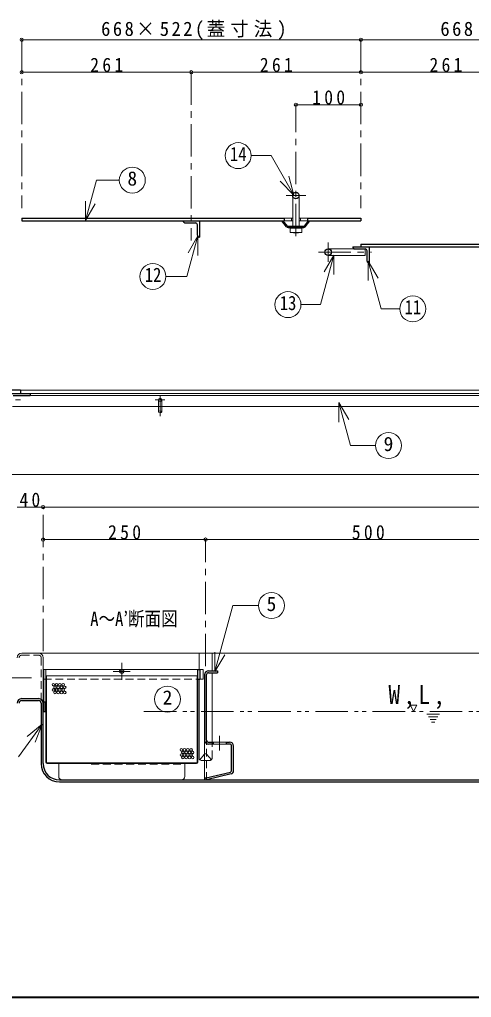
# Model space of a CAD drawing. Units: millimetres at full size, sheet at 1:10. Extents: x -2115 to 1935, y -1423 to 1387.
# Drawn here: x -1206 to -511, y -1423 to 82 of the extents above; entities that cross this region are included whole.
import ezdxf
from ezdxf.enums import TextEntityAlignment as Align

# ---------------------------------------------------------------- set-up
doc = ezdxf.new("R2010")
doc.units = ezdxf.units.MM
doc.header["$LTSCALE"] = 10
doc.header["$PDMODE"] = 32
doc.header["$PDSIZE"] = 5
for name, pattern in [('CHAIN1', [8, 5, -1, 1, -1]), ('DASHED1', [1.8, 1.2, -0.6]), ('DOUBLE_CHAIN1', [8.8, 5, -1, 0.6, -0.6, 0.6, -1])]:
    doc.linetypes.add(name, pattern=pattern)
doc.layers.add('0-0____1', color=4, linetype='Continuous', lineweight=9)
doc.styles.add('ＭＳ ゴシック', font='')
doc.styles.get('ＭＳ ゴシック').set_extended_font_data('MS Gothic')

msp = doc.modelspace()

# ---------------------------------------------------------------- linework, layer by layer
at = {"layer": '0-0____1', "linetype": 'CHAIN1'}
for p, q in [((-1203.06, 51.26), (-1203.06, -208.24)), ((-681.06, 51.26), (-681.06, -208.24)), ((-942.06, 1.26), (-942.06, -257.74)), ((-781.06, -251.24), (-781.06, -48.74)), ((-796.06, -188.74), (-766.06, -188.74)), ((-731.56, -260.74), (-731.56, -290.74)), ((-746.56, -275.74), (-664.56, -275.74)), ((-990.06, -495.74), (-990.06, -528.17)), ((-1272.46, -503.24), (-1204.96, -503.24)), ((-982.56, -503.24), (-997.56, -503.24)), ((-1170.06, -890.24), (-1170.06, -668.24)), ((-920.06, -913.24), (-920.06, -718.24)), ((-1049.06, -908.24), (-1049.06, -934.24)), ((-1465.06, -931.24), (-1188.06, -931.24)), ((-1062.06, -921.24), (-1036.06, -921.24)), ((-898.56, -1020.24), (-898.56, -1043.24))]:
    msp.add_line(p, q, dxfattribs=at)
at = {"layer": '0-0____1'}
for p, q in [((-681.06, 51.26), (-1203.06, 51.26)), ((-159.06, 51.26), (-681.06, 51.26)), ((-1203.06, 1.26), (-942.06, 1.26)), ((-942.06, 1.26), (-681.06, 1.26)), ((-681.06, 1.26), (-420.06, 1.26)), ((-681.06, -48.74), (-781.06, -48.74)), ((-786.06, -223.24), (-788.06, -223.24)), ((-774.06, -223.24), (-776.06, -223.24)), ((-786.06, -227.74), (-788.06, -227.74)), ((-774.06, -227.74), (-776.06, -227.74)), ((364.94, -488.24), (-1205.06, -488.24)), ((169.94, -513.24), (-1217.06, -513.24)), ((-992.56, -513.24), (-992.56, -521.74)), ((-987.56, -513.24), (-987.56, -521.74)), ((-1240.06, -618.24), (399.94, -618.24)), ((-1210.06, -668.24), (-1170.06, -668.24)), ((-1170.06, -668.24), (329.94, -668.24)), ((-1170.06, -718.24), (-920.06, -718.24)), ((-920.06, -718.24), (-420.06, -718.24)), ((-1177.06, -893.24), (336.94, -893.24)), ((-1166.06, -918.24), (-932.06, -918.24)), ((-1165.06, -928.24), (-933.06, -928.24))]:
    msp.add_line(p, q, dxfattribs=at)
at = {"layer": '0-0____1', "color": 7, "lineweight": 18}
for p, q in [((-1104.83, -227.13), (-1088.16, -164.91)), ((-1088.16, -164.91), (-1052.83, -164.91)), ((-784.21, -187.9), (-791.97, -158.92)), ((-784.21, -187.9), (-805.42, -166.69)), ((-786.06, -188.74), (-786.06, -236.24)), ((-776.06, -188.74), (-776.06, -236.24)), ((-1104.83, -227.13), (-1104.83, -197.13)), ((-1104.83, -227.13), (-1089.83, -201.15)), ((-799.06, -227.74), (-788.06, -227.74)), ((-790.06, -238.74), (-772.06, -238.74)), ((-790.06, -245.74), (-790.06, -238.74)), ((-786.06, -237.74), (-786.06, -238.34)), ((-785.06, -238.24), (-777.06, -238.24)), ((-777.06, -238.24), (-781.06, -238.74)), ((-781.06, -238.74), (-781.06, -245.74)), ((-772.06, -238.74), (-777.06, -238.24)), ((-776.06, -237.74), (-776.06, -238.34)), ((-763.06, -227.74), (-774.06, -227.74)), ((-772.06, -245.74), (-772.06, -238.74)), ((-932.04, -250.9), (-948.74, -313.23)), ((-932.04, -250.9), (-947.04, -276.88)), ((-932.04, -250.9), (-932.04, -280.9)), ((-790.06, -245.74), (-772.06, -245.74)), ((-790.06, -245.74), (-785.06, -246.24)), ((-785.06, -246.24), (-781.06, -245.74)), ((-781.06, -245.74), (-777.06, -246.24)), ((-731.56, -270.74), (-690.56, -270.74)), ((-722.63, -280.35), (-743.05, -356.59)), ((-722.63, -280.35), (-737.63, -306.33)), ((-722.63, -280.35), (-722.63, -310.35)), ((-669.73, -289.65), (-669.73, -319.65)), ((-669.73, -289.65), (-654.73, -315.63)), ((-981.11, -313.23), (-948.74, -313.23)), ((-773.33, -356.59), (-743.05, -356.59)), ((-1190.06, -493.24), (349.94, -493.24)), ((-1190.06, -496.24), (349.94, -496.24)), ((-714.91, -507.51), (-699.91, -533.49)), ((-714.91, -507.51), (-714.91, -537.51)), ((-714.91, -507.51), (-697.2, -573.6)), ((-697.2, -573.6), (-658.61, -573.6)), ((-905.62, -921.53), (-878.4, -819.93)), ((-838.76, -819.93), (-878.4, -819.93)), ((-1203.06, -893.24), (-1177.06, -893.24)), ((-1170.06, -970.24), (-1170.06, -900.24)), ((-929.96, -918.24), (-929.96, -893.24)), ((-910.16, -893.24), (-910.16, -920.24)), ((-905.62, -921.53), (-905.62, -891.53)), ((-905.62, -921.53), (-890.62, -895.55)), ((-1169.06, -918.24), (-1166.06, -918.24)), ((-1169.06, -918.24), (-1169.06, -968.24)), ((-1166.06, -968.24), (-1166.06, -918.24)), ((-929.06, -918.24), (-924.06, -918.24)), ((-924.06, -918.24), (-924.06, -933.24)), ((-1166.06, -928.24), (-1165.06, -928.24)), ((-1165.06, -1061.24), (-1165.06, -928.24)), ((-933.06, -928.24), (-932.06, -928.24)), ((-933.06, -1061.24), (-933.06, -928.24)), ((-932.06, -1061.24), (-932.06, -933.24)), ((-929.96, -1055.24), (-929.96, -933.24)), ((-929.06, -933.24), (-924.06, -933.24)), ((-910.16, -1030.24), (-910.16, -923.24)), ((-1166.06, -1061.24), (-1166.06, -983.24)), ((-1171.41, -1002.29), (-1207.91, -1052.86)), ((-1171.41, -1002.29), (-1194.67, -1021.25)), ((-1171.41, -1002.29), (-1182.07, -1030.33)), ((-921.56, -1027.24), (-921.56, -1088.24)), ((-888.56, -1030.24), (-908.56, -1030.24)), ((-888.56, -1033.24), (-908.56, -1033.24)), ((-929.09, -1057.36), (-922.19, -1049.13)), ((-934.06, -1062.24), (-1164.06, -1062.24)), ((-934.06, -1063.24), (-1164.06, -1063.24)), ((-1146.06, -1083.22), (-1146.06, -1063.24)), ((-952.06, -1083.24), (-952.06, -1063.24)), ((-921.56, -1058.24), (-926.96, -1058.24))]:
    msp.add_line(p, q, dxfattribs=at)
at = {"layer": '0-0____1', "color": 5, "lineweight": 25}
for p, q in [((-1203.06, -223.24), (-1203.06, -227.74)), ((-1203.06, -223.24), (-799.06, -223.24)), ((-799.06, -223.24), (-799.06, -227.74)), ((-763.06, -223.24), (-681.06, -223.24)), ((-681.06, -223.24), (-681.06, -227.74)), ((-1203.06, -227.74), (-799.06, -227.74)), ((-951.56, -230.74), (-935.56, -230.74)), ((-932.56, -249.74), (-932.56, -233.74)), ((-929.56, -227.74), (-929.56, -252.74)), ((-795.46, -236.61), (-802.56, -227.74)), ((-794.29, -235.68), (-800.64, -227.74)), ((-769, -236.24), (-793.12, -236.24)), ((-793.12, -237.74), (-769, -237.74)), ((-767.83, -235.68), (-761.48, -227.74)), ((-766.66, -236.61), (-759.56, -227.74)), ((-693.56, -267.74), (-159.06, -267.74)), ((-690.56, -270.74), (-674.56, -270.74)), ((-681.06, -263.24), (-159.06, -263.24)), ((-681.06, -263.24), (-681.06, -267.74)), ((-668.56, -267.74), (-668.56, -292.74)), ((-671.56, -289.74), (-671.56, -273.74)), ((-1205.06, -488.24), (-1220.06, -488.24)), ((-1220.06, -493.24), (-1190.06, -493.24)), ((-1216.06, -496.24), (-1190.06, -496.24)), ((-1205.06, -488.24), (-1205.06, -493.24)), ((-1190.06, -493.24), (-1190.06, -496.24)), ((-929.06, -918.24), (-929.06, -933.24)), ((-932.06, -933.24), (-929.06, -933.24)), ((-921.56, -926.24), (-921.56, -1027.24)), ((-918.56, -1027.24), (-918.56, -926.24)), ((-915.56, -923.24), (-901.56, -923.24)), ((-1203.06, -963.24), (-1177.06, -963.24)), ((-1203.06, -966.24), (-1177.06, -966.24)), ((-1173.06, -970.24), (-1173.06, -1063.24)), ((-1170.06, -1063.24), (-1170.06, -970.24)), ((-1169.06, -968.24), (-1169.06, -983.24)), ((-1169.06, -968.24), (-1166.06, -968.24)), ((-915.56, -1030.24), (-908.56, -1030.24)), ((-908.56, -1033.24), (-915.56, -1033.24)), ((-908.56, -1030.24), (-908.56, -1033.24)), ((-888.56, -1030.24), (-888.56, -1033.24)), ((-888.56, -1030.24), (-883.06, -1030.24)), ((-883.06, -1033.24), (-888.56, -1033.24)), ((-880.06, -1074.3), (-880.06, -1036.24)), ((-877.06, -1074.3), (-877.06, -1036.24)), ((-919.26, -1085.32), (-881.59, -1076.25)), ((-880.89, -1079.16), (-918.56, -1088.24)), ((-1145.06, -1088.24), (304.94, -1088.24)), ((-1145.06, -1091.24), (304.94, -1091.24))]:
    msp.add_line(p, q, dxfattribs=at)
at = {"layer": '0-0____1', "linetype": 'DASHED1'}
for p, q in [((-787.06, -236.24), (-787.06, -237.74)), ((-786.06, -236.24), (-786.06, -237.74)), ((-776.06, -236.24), (-776.06, -237.74)), ((-775.06, -236.24), (-775.06, -237.74)), ((-992.56, -513.24), (-992.56, -503.24)), ((-987.56, -513.24), (-987.56, -503.24)), ((-1203.06, -896.24), (-1177.06, -896.24)), ((-1173.06, -900.24), (-1173.06, -970.24)), ((-1169.06, -933.24), (-932.06, -933.24)), ((-918.56, -1088.24), (-918.56, -1027.24)), ((-910.16, -1055.24), (-910.16, -1030.24)), ((-917.93, -1049.13), (-911.03, -1057.36)), ((-1096.06, -1064.24), (-952.06, -1064.24)), ((-913.16, -1058.24), (-921.56, -1058.24))]:
    msp.add_line(p, q, dxfattribs=at)
at = {"layer": '0-0____1', "linetype": 'DOUBLE_CHAIN1'}
for p, q in [((-1015.06, -983.24), (21.94, -983.24)), ((-579.56, -987.24), (-560.36, -987.24)), ((-577.16, -991.24), (-562.76, -991.24)), ((-574.76, -995.24), (-565.16, -995.24)), ((-572.36, -999.24), (-567.56, -999.24))]:
    msp.add_line(p, q, dxfattribs=at)
at = {"layer": '0-0____1', "color": 1, "lineweight": 40}
msp.add_line((1934.94, -1423.24), (-2115.06, -1423.24), dxfattribs=at)
at = {"layer": '0-0____1', "color": 7, "lineweight": 18}
for points in [[(-784.21, -187.9), (-819.25, -127.21), (-850.01, -127.21)], [(-799.06, -223.24), (-788.06, -223.24), (-788.06, -227.74)], [(-763.06, -223.24), (-774.06, -223.24), (-774.06, -227.74)], [(-781.06, -238.74), (-785.06, -238.24), (-790.06, -238.74)], [(-785.06, -246.24), (-777.06, -246.24), (-772.06, -245.74)], [(-731.56, -280.74), (-674.56, -280.74), (-674.56, -270.74)], [(-669.73, -289.65), (-650.06, -363.07), (-621.3, -363.07)]]:
    msp.add_lwpolyline(points, dxfattribs=at)
at = {"layer": '0-0____1', "color": 5, "lineweight": 25}
for points in [[(-763.06, -223.24), (-763.06, -227.74), (-681.06, -227.74)], [(-932.06, -933.24), (-932.06, -918.24), (-929.06, -918.24)], [(-915.56, -920.24), (-901.56, -920.24), (-901.56, -923.24)], [(-1169.06, -983.24), (-1166.06, -983.24), (-1166.06, -968.24)]]:
    msp.add_lwpolyline(points, dxfattribs=at)
at = {"layer": '0-0____1'}
msp.add_lwpolyline([(-599.96, -983.24), (-604.96, -973.24), (-594.96, -973.24)], close=True, dxfattribs=at)
at = {"layer": '0-0____1', "color": 7, "lineweight": 18}
for centre in [(-870.01, -127.21), (-1032.83, -164.91), (-1001.11, -313.23), (-793.33, -356.59), (-601.3, -363.07), (-638.61, -573.6), (-818.76, -819.93), (-978.66, -963.95)]:
    msp.add_circle(centre, 20, dxfattribs=at)
at = {"layer": '0-0____1', "color": 5, "lineweight": 25}
for centre, radius in [((-781.06, -188.74), 5), ((-731.56, -275.74), 5), ((-1049.06, -921.24), 3)]:
    msp.add_circle(centre, radius, dxfattribs=at)
at = {"layer": '0-0____1'}
for centre, radius in [((-990.06, -503.24), 2.5), ((-1154.32, -941.78), 2), ((-1154.32, -949.78), 2), ((-1151.82, -945.78), 2), ((-1149.32, -941.78), 2), ((-1149.32, -949.78), 2), ((-1146.82, -945.78), 2), ((-1144.32, -941.78), 2), ((-1144.32, -949.78), 2), ((-1141.82, -945.78), 2), ((-1139.32, -941.78), 2), ((-1139.32, -949.78), 2), ((-1136.82, -945.78), 2), ((-1151.82, -953.78), 2), ((-1146.82, -953.78), 2), ((-1141.82, -953.78), 2), ((-1136.82, -953.78), 2), ((-957.44, -1041.94), 2), ((-957.44, -1049.94), 2), ((-954.94, -1045.94), 2), ((-954.94, -1053.94), 2), ((-952.44, -1041.94), 2), ((-952.44, -1049.94), 2), ((-949.94, -1045.94), 2), ((-949.94, -1053.94), 2), ((-947.44, -1041.94), 2), ((-947.44, -1049.94), 2), ((-944.94, -1045.94), 2), ((-944.94, -1053.94), 2), ((-942.44, -1041.94), 2), ((-942.44, -1049.94), 2), ((-939.94, -1045.94), 2), ((-939.94, -1053.94), 2)]:
    msp.add_circle(centre, radius, dxfattribs=at)
at = {"layer": '0-0____1', "color": 5, "lineweight": 25}
for centre, radius, start, end in [((-951.56, -227.74), 3, 180, 270), ((-935.56, -233.74), 3, 0, 90), ((-793.12, -234.74), 3, 218.65981, 270), ((-793.12, -234.74), 1.5, 218.65981, 270), ((-769, -234.74), 1.5, 270, 321.34019), ((-769, -234.74), 3, 270, 321.34019), ((-929.56, -249.74), 3, 180, 270), ((-690.56, -267.74), 3, 180, 270), ((-674.56, -273.74), 3, 0, 90), ((-668.56, -289.74), 3, 180, 270), ((-915.56, -926.24), 6, 90, 180), ((-915.56, -926.24), 3, 90, 180), ((-1203.06, -970.24), 7, 90, 180), ((-1177.06, -970.24), 7, 0, 90), ((-1203.06, -970.24), 4, 90, 180), ((-1177.06, -970.24), 4, 0, 90), ((-915.56, -1027.24), 6, 180, 270), ((-915.56, -1027.24), 3, 180, 270), ((-883.06, -1036.24), 6, 0, 90), ((-883.06, -1036.24), 3, 0, 90), ((-920.06, -1051.24), 3, 120, 135.27973), ((-1145.06, -1063.24), 28, 180, 270), ((-1145.06, -1063.24), 25, 180, 270), ((-882.06, -1074.3), 2, 283.54794, 0), ((-882.06, -1074.3), 5, 283.54794, 0), ((-918.56, -1088.24), 3, 103.54794, 180)]:
    msp.add_arc(centre, radius, start, end, dxfattribs=at)
at = {"layer": '0-0____1', "color": 7, "lineweight": 18}
for centre, radius, start, end in [((-1203.06, -900.24), 7, 90, 180), ((-1177.06, -900.24), 7, 0, 90), ((-1164.06, -1061.24), 2, 180, 270), ((-1164.06, -1061.24), 1, 180, 270), ((-934.06, -1061.24), 1, 270, 0), ((-934.06, -1061.24), 2, 270, 0), ((-926.96, -1055.24), 3, 180, 270), ((-1141.06, -1083.22), 5, 180, 270), ((-957.06, -1083.24), 5, 270, 0)]:
    msp.add_arc(centre, radius, start, end, dxfattribs=at)
at = {"layer": '0-0____1', "linetype": 'DASHED1'}
for centre, radius, start, end in [((-1203.06, -900.24), 4, 90, 180), ((-1177.06, -900.24), 4, 0, 90), ((-920.06, -1051.24), 3, 44.72027, 120), ((-913.16, -1055.24), 3, 270, 0)]:
    msp.add_arc(centre, radius, start, end, dxfattribs=at)
at = {"layer": '0-0____1'}
msp.add_ellipse((-990.06, -521.73), major_axis=(2.5, 0), ratio=0.57, dxfattribs=at)
for p in [(-1203.06, 51.26), (-681.06, 51.26), (-1203.06, 1.26), (-942.06, 1.26), (-681.06, 1.26), (-781.06, -48.74), (-681.06, -48.74), (-1170.06, -668.24), (-1170.06, -718.24), (-920.06, -718.24)]:
    msp.add_point(p, dxfattribs=at)

# ---------------------------------------------------------------- texts
at = {"layer": '0-0____1', "color": 7, "style": 'ＭＳ ゴシック', "width": 0.85}
for s, p in [('14', (-882.51, -142.21)), ('12', (-1013.61, -328.23)), ('13', (-805.83, -371.59)), ('11', (-613.8, -378.07)), ('A～A’断面図', (-1097.56, -857.74))]:
    msp.add_text(s, height=21.99, dxfattribs=at).set_placement(p, align=Align.BOTTOM_LEFT)
at = {"layer": '0-0____1', "color": 7, "style": 'ＭＳ ゴシック'}
for s, p in [('8', (-1040.33, -179.91)), ('9', (-646.11, -588.6)), ('5', (-826.26, -834.93)), ('2', (-986.16, -978.95))]:
    msp.add_text(s, height=21.99, dxfattribs=at).set_placement(p, align=Align.BOTTOM_LEFT)
at = {"layer": '0-0____1', "color": 7, "attachment_point": 7, "style": 'ＭＳ ゴシック'}
for s, insert, char_height in [('\\T1.27;\\W0.95;668×522(蓋寸法)', (-1080.81, 51.26), 21.99), ('\\T1.27;\\W0.95;668×522(蓋寸法)', (-558.81, 51.26), 21.99), ('\\T1.38;\\W0.9;261', (-1097.56, 1.26), 21.99), ('\\T1.38;\\W0.9;261', (-836.56, 1.26), 21.99), ('\\T1.38;\\W0.9;261', (-575.56, 1.26), 21.99), ('\\T1.38;\\W0.9;100', (-756.06, -48.74), 21.99), ('\\T1.36;\\W0.9;40', (-1206.31, -668.24), 21.99), ('\\T1.38;\\W0.9;250', (-1070.06, -718.24), 21.99), ('\\T1.38;\\W0.9;500', (-695.06, -718.24), 21.99), ('\\T1.28;\\W0.9;W,L,', (-638.71, -979.24), 29.33)]:
    msp.add_mtext(s, dxfattribs=dict(at, insert=insert, char_height=char_height))

doc.saveas('drawing.dxf')
